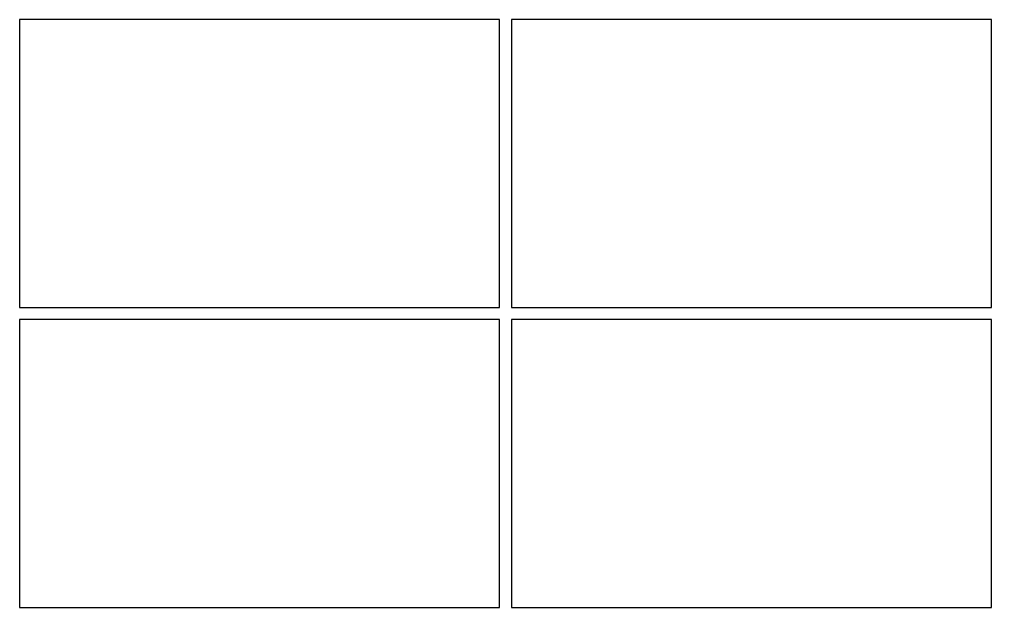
# Model space of a CAD drawing. Header units: millimetres. Extents: x 5 to 410, y 5 to 250.
import ezdxf

# ---------------------------------------------------------------- set-up
doc = ezdxf.new("R2010")
doc.units = ezdxf.units.MM

msp = doc.modelspace()

# ---------------------------------------------------------------- linework, layer by layer
at = {"layer": 'CORTE'}
for points in [[(5, 130), (205, 130), (205, 250), (5, 250)], [(210, 130), (410, 130), (410, 250), (210, 250)], [(5, 5), (205, 5), (205, 125), (5, 125)], [(210, 5), (410, 5), (410, 125), (210, 125)]]:
    msp.add_lwpolyline(points, close=True, dxfattribs=at)

doc.saveas('drawing.dxf')
